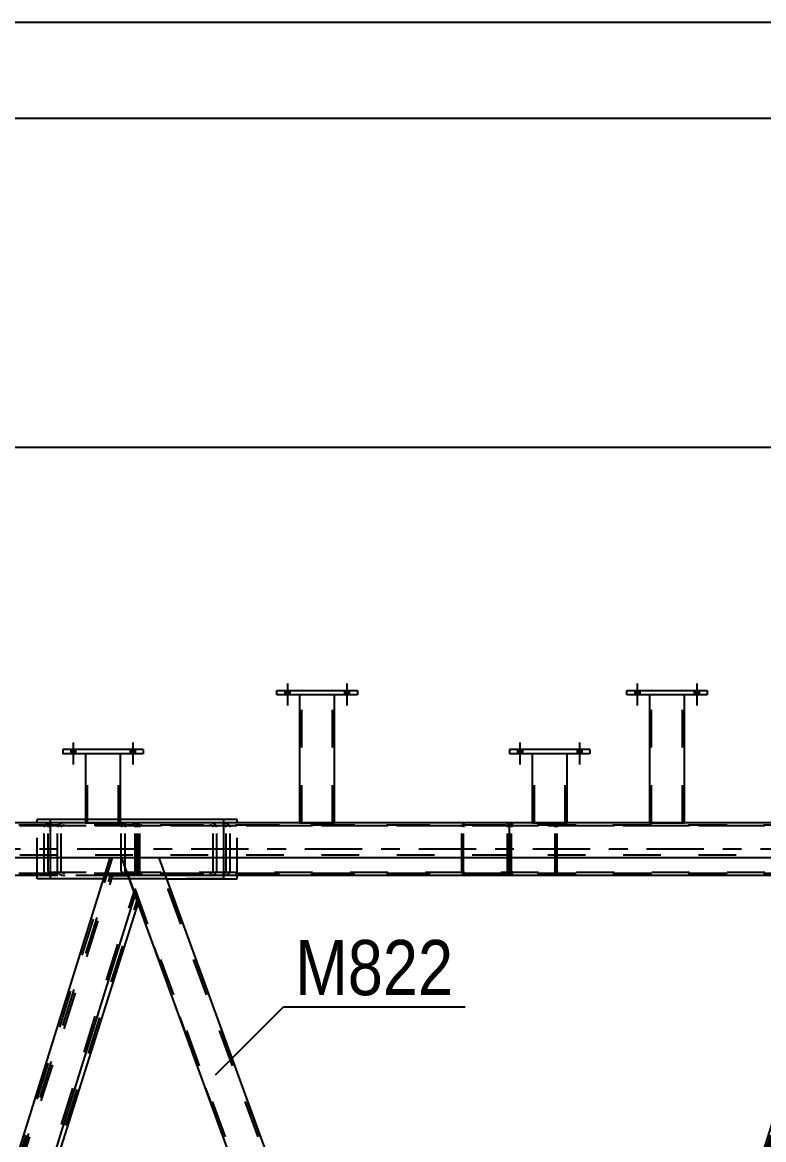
# Model space of a CAD drawing. Header units: millimetres. Extents: x -834 to 355, y -855 to -14.
# Drawn here: x 79.1 to 117.6, y -72.4 to -14.3 of the extents above; entities that cross this region are included whole.
import ezdxf

# ---------------------------------------------------------------- set-up
doc = ezdxf.new("R2010")
doc.units = ezdxf.units.MM
doc.linetypes.add('DXK_LINE_DOT2', pattern=[3.9198, 1.9599, -1.9599])
doc.linetypes.add('DXK_LINE_DOT3', pattern=[5.9187, 2.979, -0.9799, 0.9799, -0.9799])
doc.styles.add('Arial Narrow', font='ARIALN.TTF', dxfattribs={"height": 0.2})

# ---------------------------------------------------------------- blocks, each defined once
blk = doc.blocks.new('Unknown-570384938-1134')
at = {"color": 5, "linetype": 'Continuous'}
for p, q in [((355.046, -14.333), (-833.954, -14.333)), ((350.046, -19.333), (-828.954, -19.333))]:
    blk.add_line(p, q, dxfattribs=at)
blk = doc.blocks.new('Bolt-570384938-10494 - 10424')
at = {"linetype": 'Continuous'}
for points in [[(111.167, -49.036), (110.913, -49.036), (110.913, -49.255), (111.167, -49.255)], [(111.167, -49.036), (110.913, -49.036), (110.913, -49.255), (111.167, -49.255)], [(114.258, -49.036), (114.004, -49.036), (114.004, -49.255), (114.258, -49.255)], [(114.258, -49.036), (114.004, -49.036), (114.004, -49.255), (114.258, -49.255)]]:
    blk.add_hatch(color=1, dxfattribs=at).paths.add_polyline_path(points)
at = {"color": 1, "linetype": 'Continuous'}
for p, q in [((111.04, -48.673), (111.04, -49.818)), ((111.04, -48.673), (111.04, -49.818)), ((114.131, -48.673), (114.131, -49.818)), ((114.131, -48.673), (114.131, -49.818)), ((110.913, -49.036), (110.913, -49.255)), ((110.913, -49.036), (110.913, -49.255)), ((111.167, -49.036), (111.167, -49.255)), ((111.167, -49.036), (111.167, -49.255)), ((114.004, -49.036), (114.004, -49.255)), ((114.004, -49.036), (114.004, -49.255)), ((114.258, -49.036), (114.258, -49.255)), ((114.258, -49.036), (114.258, -49.255))]:
    blk.add_line(p, q, dxfattribs=at)
blk = doc.blocks.new('Part-570384938-11059 - 10424')
at = {"color": 7, "linetype": 'DXK_LINE_DOT2'}
for p, q in [((104.401, -56.128), (104.416, -56.044)), ((104.401, -57.727), (104.401, -56.128)), ((104.416, -56.044), (104.459, -55.973)), ((104.459, -55.973), (104.524, -55.926)), ((104.508, -56.086), (104.5, -56.128)), ((104.5, -58.419), (104.5, -56.128)), ((104.529, -56.051), (104.508, -56.086)), ((104.524, -55.926), (104.599, -55.909)), ((104.562, -56.027), (104.529, -56.051)), ((104.599, -56.019), (104.562, -56.027)), ((123.551, -55.909), (104.599, -55.909)), ((123.551, -56.019), (104.599, -56.019)), ((106.684, -55.909), (106.76, -55.926)), ((106.722, -56.027), (106.684, -56.019)), ((106.754, -56.051), (106.722, -56.027)), ((106.776, -56.086), (106.754, -56.051)), ((106.76, -55.926), (106.824, -55.973)), ((106.783, -56.128), (106.776, -56.086)), ((106.783, -58.419), (106.783, -56.128)), ((106.824, -55.973), (106.867, -56.044)), ((106.867, -56.044), (106.882, -56.128)), ((106.882, -58.419), (106.882, -56.128)), ((119.632, -56.066), (119.609, -56.128)), ((119.609, -58.419), (119.609, -56.128)), ((119.64, -56.044), (119.632, -56.066)), ((119.808, -56.128), (119.823, -56.086)), ((119.808, -58.419), (119.808, -56.128)), ((120.006, -55.909), (119.854, -55.926)), ((119.93, -56.027), (120.006, -56.019)), ((122.927, -56.019), (122.927, -55.909)), ((123.627, -55.926), (123.551, -55.909)), ((123.551, -56.019), (123.589, -56.027)), ((123.589, -56.027), (123.621, -56.051)), ((123.621, -56.051), (123.643, -56.086)), ((123.692, -55.973), (123.627, -55.926)), ((123.643, -56.086), (123.65, -56.128)), ((123.65, -58.419), (123.65, -56.128)), ((123.735, -56.044), (123.692, -55.973)), ((123.75, -56.128), (123.735, -56.044)), ((123.75, -58.419), (123.75, -56.128)), ((104.5, -58.419), (104.508, -58.46)), ((104.508, -58.46), (104.529, -58.496)), ((104.529, -58.496), (104.562, -58.519)), ((104.562, -58.519), (104.599, -58.528)), ((123.551, -58.528), (104.599, -58.528)), ((106.684, -58.528), (106.722, -58.519)), ((106.722, -58.519), (106.754, -58.496)), ((106.754, -58.496), (106.776, -58.46)), ((106.824, -58.573), (106.76, -58.62)), ((106.776, -58.46), (106.783, -58.419)), ((106.867, -58.502), (106.824, -58.573)), ((106.882, -58.419), (106.867, -58.502)), ((119.609, -58.419), (119.64, -58.502)), ((119.823, -58.46), (119.808, -58.419)), ((120.006, -58.528), (119.93, -58.519)), ((122.927, -58.637), (122.927, -58.528)), ((123.589, -58.519), (123.551, -58.528)), ((123.621, -58.496), (123.589, -58.519)), ((123.643, -58.46), (123.621, -58.496)), ((123.627, -58.62), (123.692, -58.573)), ((123.65, -58.419), (123.643, -58.46)), ((123.692, -58.573), (123.735, -58.502)), ((123.735, -58.502), (123.75, -58.419)), ((106.76, -58.62), (106.684, -58.637)), ((123.551, -58.637), (119.246, -58.637)), ((119.854, -58.62), (120.006, -58.637)), ((123.551, -58.637), (123.627, -58.62))]:
    blk.add_line(p, q, dxfattribs=at)
at = {"color": 2, "linetype": 'Continuous'}
for p, q in [((104.401, -58.419), (104.401, -57.727)), ((104.416, -58.502), (104.401, -58.419)), ((104.459, -58.573), (104.416, -58.502)), ((104.524, -58.62), (104.459, -58.573)), ((104.599, -58.637), (104.524, -58.62)), ((119.246, -58.637), (104.599, -58.637))]:
    blk.add_line(p, q, dxfattribs=at)
at = {"color": 7, "linetype": 'DXK_LINE_DOT2'}
for centre, radius, start, end in [((119.916, -56.292), 0.371, 99.5182, 138.06381), ((119.961, -56.21), 0.186, 99.5182, 138.06381), ((119.916, -58.254), 0.371, 221.93623, 260.48184), ((119.961, -58.336), 0.186, 221.93623, 260.48184)]:
    blk.add_arc(centre, radius, start, end, dxfattribs=at)
blk = doc.blocks.new('Bolt-570384938-10467 - 10424')
at = {"linetype": 'Continuous'}
for points in [[(81.856, -52.096), (81.602, -52.096), (81.602, -52.314), (81.856, -52.314)], [(81.856, -52.096), (81.602, -52.096), (81.602, -52.314), (81.856, -52.314)], [(84.947, -52.096), (84.693, -52.096), (84.693, -52.314), (84.947, -52.314)], [(84.947, -52.096), (84.693, -52.096), (84.693, -52.314), (84.947, -52.314)]]:
    blk.add_hatch(color=1, dxfattribs=at).paths.add_polyline_path(points)
at = {"color": 1, "linetype": 'Continuous'}
for p, q in [((81.602, -52.096), (81.602, -52.314)), ((81.602, -52.096), (81.602, -52.314)), ((81.729, -51.732), (81.729, -52.878)), ((81.729, -51.732), (81.729, -52.878)), ((81.856, -52.096), (81.856, -52.314)), ((81.856, -52.096), (81.856, -52.314)), ((84.693, -52.096), (84.693, -52.314)), ((84.693, -52.096), (84.693, -52.314)), ((84.82, -51.732), (84.82, -52.878)), ((84.82, -51.732), (84.82, -52.878)), ((84.947, -52.096), (84.947, -52.314)), ((84.947, -52.096), (84.947, -52.314))]:
    blk.add_line(p, q, dxfattribs=at)
blk = doc.blocks.new('Part-570384938-10489 - 10424')
at = {"color": 7, "linetype": 'DXK_LINE_DOT2'}
for p, q in [((110.495, -49.255), (110.495, -49.036)), ((110.495, -49.036), (114.676, -49.036)), ((114.676, -49.255), (110.495, -49.255)), ((114.676, -49.036), (114.676, -49.255))]:
    blk.add_line(p, q, dxfattribs=at)
blk = doc.blocks.new('Bolt-570384938-10495 - 10424')
at = {"linetype": 'Continuous'}
for points in [[(92.986, -49.036), (92.731, -49.036), (92.731, -49.255), (92.986, -49.255)], [(92.986, -49.036), (92.731, -49.036), (92.731, -49.255), (92.986, -49.255)], [(96.076, -49.036), (95.822, -49.036), (95.822, -49.255), (96.076, -49.255)], [(96.076, -49.036), (95.822, -49.036), (95.822, -49.255), (96.076, -49.255)]]:
    blk.add_hatch(color=1, dxfattribs=at).paths.add_polyline_path(points)
at = {"color": 1, "linetype": 'Continuous'}
for p, q in [((92.858, -48.673), (92.858, -49.818)), ((92.858, -48.673), (92.858, -49.818)), ((95.949, -48.673), (95.949, -49.818)), ((95.949, -48.673), (95.949, -49.818)), ((92.731, -49.036), (92.731, -49.255)), ((92.731, -49.036), (92.731, -49.255)), ((92.986, -49.036), (92.986, -49.255)), ((92.986, -49.036), (92.986, -49.255)), ((95.822, -49.036), (95.822, -49.255)), ((95.822, -49.036), (95.822, -49.255)), ((96.076, -49.036), (96.076, -49.255)), ((96.076, -49.036), (96.076, -49.255))]:
    blk.add_line(p, q, dxfattribs=at)
blk = doc.blocks.new('Bolt-570384938-10496 - 10424')
at = {"linetype": 'Continuous'}
for points in [[(92.986, -49.036), (92.731, -49.036), (92.731, -49.255), (92.986, -49.255)], [(92.986, -49.036), (92.731, -49.036), (92.731, -49.255), (92.986, -49.255)], [(96.076, -49.036), (95.822, -49.036), (95.822, -49.255), (96.076, -49.255)], [(96.076, -49.036), (95.822, -49.036), (95.822, -49.255), (96.076, -49.255)]]:
    blk.add_hatch(color=1, dxfattribs=at).paths.add_polyline_path(points)
at = {"color": 1, "linetype": 'Continuous'}
for p, q in [((92.858, -48.673), (92.858, -49.818)), ((92.858, -48.673), (92.858, -49.818)), ((95.949, -48.673), (95.949, -49.818)), ((95.949, -48.673), (95.949, -49.818)), ((92.731, -49.036), (92.731, -49.255)), ((92.731, -49.036), (92.731, -49.255)), ((92.986, -49.036), (92.986, -49.255)), ((92.986, -49.036), (92.986, -49.255)), ((95.822, -49.036), (95.822, -49.255)), ((95.822, -49.036), (95.822, -49.255)), ((96.076, -49.036), (96.076, -49.255)), ((96.076, -49.036), (96.076, -49.255))]:
    blk.add_line(p, q, dxfattribs=at)
blk = doc.blocks.new('Part-570384938-10514 - 10424')
at = {"color": 2, "linetype": 'Continuous'}
for p, q in [((105.584, -52.314), (105.584, -55.909)), ((107.402, -55.909), (107.402, -52.314))]:
    blk.add_line(p, q, dxfattribs=at)
at = {"color": 7, "linetype": 'DXK_LINE_DOT2'}
for p, q in [((107.402, -52.314), (105.584, -52.314)), ((105.6, -52.314), (105.584, -52.314)), ((105.693, -55.91), (105.693, -52.314)), ((107.293, -55.91), (107.293, -52.314)), ((105.584, -55.909), (105.584, -55.91)), ((105.584, -55.91), (107.402, -55.91)), ((107.402, -55.91), (107.402, -55.909)), ((107.402, -55.909), (107.402, -55.91))]:
    blk.add_line(p, q, dxfattribs=at)
blk = doc.blocks.new('Part-570384938-10517 - 10424')
at = {"color": 2, "linetype": 'Continuous'}
for p, q in [((82.365, -52.314), (82.365, -55.728)), ((84.184, -55.728), (84.184, -52.314))]:
    blk.add_line(p, q, dxfattribs=at)
at = {"color": 7, "linetype": 'DXK_LINE_DOT2'}
for p, q in [((84.184, -52.314), (82.365, -52.314)), ((82.382, -52.314), (82.365, -52.314)), ((82.475, -55.91), (82.475, -52.314)), ((84.075, -55.91), (84.075, -52.314)), ((82.365, -55.728), (82.365, -55.91)), ((82.365, -55.91), (84.184, -55.91)), ((84.184, -55.91), (84.184, -55.728))]:
    blk.add_line(p, q, dxfattribs=at)
blk = doc.blocks.new('Part-570384938-10562 - 10424')
at = {"color": 2, "linetype": 'Continuous'}
for p, q in [((111.676, -49.255), (111.676, -55.911)), ((113.495, -55.911), (113.495, -49.255)), ((111.676, -55.911), (113.495, -55.911))]:
    blk.add_line(p, q, dxfattribs=at)
at = {"color": 7, "linetype": 'DXK_LINE_DOT2'}
for p, q in [((113.495, -49.255), (111.676, -49.255)), ((111.676, -49.255), (111.693, -49.255)), ((111.786, -55.911), (111.786, -49.255)), ((113.386, -55.911), (113.386, -49.255)), ((113.377, -55.911), (113.36, -55.911)), ((113.36, -55.911), (113.377, -55.911)), ((113.377, -55.911), (113.386, -55.911)), ((113.386, -55.911), (113.377, -55.911))]:
    blk.add_line(p, q, dxfattribs=at)
blk = doc.blocks.new('Part-570384938-10565 - 10424')
at = {"color": 2, "linetype": 'Continuous'}
for p, q in [((110.495, -49.255), (110.495, -49.036)), ((110.495, -49.036), (114.676, -49.036)), ((114.676, -49.255), (110.495, -49.255)), ((114.676, -49.036), (114.676, -49.255))]:
    blk.add_line(p, q, dxfattribs=at)
blk = doc.blocks.new('Part-570384938-10586 - 10424')
at = {"color": 7, "linetype": 'DXK_LINE_DOT2'}
for p, q in [((92.313, -49.255), (92.313, -49.036)), ((92.313, -49.036), (96.495, -49.036)), ((96.495, -49.255), (92.313, -49.255)), ((96.495, -49.036), (96.495, -49.255))]:
    blk.add_line(p, q, dxfattribs=at)
blk = doc.blocks.new('Part-570384938-10667 - 10424')
at = {"color": 2, "linetype": 'Continuous'}
for p, q in [((93.495, -49.255), (93.495, -55.911)), ((95.313, -55.911), (95.313, -49.255)), ((93.495, -55.911), (95.313, -55.911))]:
    blk.add_line(p, q, dxfattribs=at)
at = {"color": 7, "linetype": 'DXK_LINE_DOT2'}
for p, q in [((95.313, -49.255), (93.495, -49.255)), ((93.495, -49.255), (93.511, -49.255)), ((93.604, -55.911), (93.604, -49.255)), ((95.204, -55.911), (95.204, -49.255)), ((95.195, -55.911), (95.178, -55.911)), ((95.178, -55.911), (95.195, -55.911)), ((95.195, -55.911), (95.204, -55.911)), ((95.204, -55.911), (95.195, -55.911))]:
    blk.add_line(p, q, dxfattribs=at)
blk = doc.blocks.new('Part-570384938-10670 - 10424')
at = {"color": 2, "linetype": 'Continuous'}
for p, q in [((92.313, -49.255), (92.313, -49.036)), ((92.313, -49.036), (96.495, -49.036)), ((96.495, -49.255), (92.313, -49.255)), ((96.495, -49.036), (96.495, -49.255))]:
    blk.add_line(p, q, dxfattribs=at)
blk = doc.blocks.new('Part-570384938-10673 - 10424')
at = {"color": 7, "linetype": 'DXK_LINE_DOT2'}
for p, q in [((95.313, -49.255), (93.495, -49.255)), ((93.495, -49.255), (93.495, -55.911)), ((93.511, -49.255), (93.495, -49.255)), ((93.604, -55.911), (93.604, -49.255)), ((95.204, -55.911), (95.204, -49.255)), ((95.313, -55.911), (95.313, -49.255)), ((93.495, -55.911), (95.313, -55.911))]:
    blk.add_line(p, q, dxfattribs=at)
blk = doc.blocks.new('Part-570384938-11053 - 10424')
at = {"color": 7, "linetype": 'DXK_LINE_DOT2'}
for p, q in [((65.704, -56.128), (65.719, -56.044)), ((65.704, -57.727), (65.704, -56.128)), ((65.719, -56.044), (65.762, -55.973)), ((65.762, -55.973), (65.826, -55.926)), ((65.81, -56.086), (65.803, -56.128)), ((65.803, -58.419), (65.803, -56.128)), ((65.832, -56.05), (65.81, -56.086)), ((65.826, -55.926), (65.902, -55.909)), ((65.864, -56.027), (65.832, -56.05)), ((65.902, -56.019), (65.864, -56.027)), ((84.854, -55.909), (65.902, -55.909)), ((84.854, -56.019), (65.902, -56.019)), ((67.986, -55.909), (68.062, -55.926)), ((68.024, -56.027), (67.986, -56.019)), ((68.057, -56.05), (68.024, -56.027)), ((68.078, -56.086), (68.057, -56.05)), ((68.062, -55.926), (68.127, -55.973)), ((68.086, -56.128), (68.078, -56.086)), ((68.086, -58.419), (68.086, -56.128)), ((68.127, -55.973), (68.17, -56.044)), ((68.17, -56.044), (68.185, -56.128)), ((68.185, -58.419), (68.185, -56.128)), ((80.942, -56.044), (80.912, -56.128)), ((80.912, -58.419), (80.912, -56.128)), ((81.111, -56.128), (81.126, -56.086)), ((81.111, -58.419), (81.111, -56.128)), ((81.309, -55.909), (81.157, -55.926)), ((81.233, -56.027), (81.309, -56.019)), ((84.23, -56.019), (84.23, -55.909)), ((84.93, -55.926), (84.854, -55.909)), ((84.854, -56.019), (84.892, -56.027)), ((84.892, -56.027), (84.924, -56.05)), ((84.924, -56.05), (84.945, -56.086)), ((84.994, -55.973), (84.93, -55.926)), ((84.945, -56.086), (84.953, -56.128)), ((84.953, -58.419), (84.953, -56.128)), ((85.037, -56.044), (84.994, -55.973)), ((85.052, -56.128), (85.037, -56.044)), ((85.052, -58.419), (85.052, -56.128)), ((65.803, -58.419), (65.81, -58.46)), ((65.81, -58.46), (65.832, -58.496)), ((65.832, -58.496), (65.864, -58.519)), ((65.864, -58.519), (65.902, -58.528)), ((84.854, -58.528), (65.902, -58.528)), ((67.986, -58.528), (68.024, -58.519)), ((68.024, -58.519), (68.057, -58.496)), ((68.057, -58.496), (68.078, -58.46)), ((68.127, -58.573), (68.062, -58.62)), ((68.078, -58.46), (68.086, -58.419)), ((68.17, -58.502), (68.127, -58.573)), ((68.185, -58.419), (68.17, -58.502)), ((80.912, -58.419), (80.942, -58.502)), ((81.126, -58.46), (81.111, -58.419)), ((81.309, -58.528), (81.233, -58.519)), ((84.23, -58.637), (84.23, -58.528)), ((84.892, -58.519), (84.854, -58.528)), ((84.924, -58.496), (84.892, -58.519)), ((84.945, -58.46), (84.924, -58.496)), ((84.93, -58.62), (84.994, -58.573)), ((84.953, -58.419), (84.945, -58.46)), ((84.994, -58.573), (85.037, -58.502)), ((85.037, -58.502), (85.052, -58.419)), ((68.062, -58.62), (67.986, -58.637)), ((84.854, -58.637), (80.548, -58.637)), ((81.157, -58.62), (81.309, -58.637)), ((84.854, -58.637), (84.93, -58.62))]:
    blk.add_line(p, q, dxfattribs=at)
at = {"color": 2, "linetype": 'Continuous'}
for p, q in [((65.704, -58.419), (65.704, -57.727)), ((65.719, -58.502), (65.704, -58.419)), ((65.762, -58.573), (65.719, -58.502)), ((65.826, -58.62), (65.762, -58.573)), ((65.902, -58.637), (65.826, -58.62)), ((80.548, -58.637), (65.902, -58.637))]:
    blk.add_line(p, q, dxfattribs=at)
at = {"color": 7, "linetype": 'DXK_LINE_DOT2'}
for centre, radius, start, end in [((81.219, -56.292), 0.371, 99.5182, 138.0638), ((81.264, -56.21), 0.186, 99.5182, 138.0638), ((81.219, -58.254), 0.371, 221.93623, 260.48184), ((81.264, -58.336), 0.186, 221.93623, 260.48184)]:
    blk.add_arc(centre, radius, start, end, dxfattribs=at)
blk = doc.blocks.new('Part-570384938-10732 - 10424')
at = {"color": 2, "linetype": 'Continuous'}
for p, q in [((84.268, -57.727), (84.25, -57.727)), ((86.042, -57.727), (84.268, -57.727)), ((86.185, -57.727), (86.042, -57.727)), ((86.185, -57.727), (105.666, -111.25)), ((104.269, -112.727), (84.953, -59.659))]:
    blk.add_line(p, q, dxfattribs=at)
at = {"color": 7, "linetype": 'DXK_LINE_DOT2'}
for p, q in [((84.953, -59.659), (84.25, -57.727)), ((104.385, -112.727), (84.366, -57.727)), ((106.087, -112.727), (86.069, -57.727)), ((86.167, -57.727), (86.117, -57.727)), ((86.185, -57.727), (86.167, -57.727)), ((106.203, -112.727), (105.666, -111.25)), ((104.269, -112.727), (106.203, -112.727)), ((104.269, -112.727), (104.286, -112.727))]:
    blk.add_line(p, q, dxfattribs=at)
blk = doc.blocks.new('Part-570384938-10749 - 10424')
at = {"color": 7, "linetype": 'DXK_LINE_DOT2'}
for p, q in [((66.976, -111.271), (83.666, -58.637)), ((67.037, -111.439), (83.781, -58.637)), ((83.666, -58.637), (84.581, -58.637)), ((84.581, -58.637), (85.112, -60.094)), ((68.307, -112.728), (85.05, -59.926)), ((67.506, -112.728), (66.976, -111.271)), ((68.421, -112.728), (68.479, -112.546)), ((68.421, -112.728), (67.506, -112.728))]:
    blk.add_line(p, q, dxfattribs=at)
at = {"color": 2, "linetype": 'Continuous'}
blk.add_line((68.479, -112.546), (85.112, -60.094), dxfattribs=at)
blk = doc.blocks.new('Part-570384938-10750 - 10424')
at = {"color": 7, "linetype": 'DXK_LINE_DOT2'}
for p, q in [((105.673, -111.271), (122.364, -58.637)), ((105.734, -111.439), (122.478, -58.637)), ((122.364, -58.637), (123.279, -58.637)), ((123.279, -58.637), (123.809, -60.094)), ((107.004, -112.728), (123.748, -59.926)), ((106.204, -112.728), (105.673, -111.271)), ((107.119, -112.728), (107.176, -112.546)), ((107.119, -112.728), (106.204, -112.728))]:
    blk.add_line(p, q, dxfattribs=at)
at = {"color": 2, "linetype": 'Continuous'}
blk.add_line((107.176, -112.546), (123.809, -60.094), dxfattribs=at)
blk = doc.blocks.new('Part-570384938-10803 - 10424')
at = {"color": 2, "linetype": 'Continuous'}
for p, q in [((66.968, -111.25), (83.651, -57.727)), ((84.25, -57.727), (83.651, -57.727)), ((84.83, -59.321), (84.25, -57.727)), ((68.412, -112.727), (84.953, -59.659)), ((84.953, -59.659), (84.83, -59.321)), ((67.506, -112.726), (66.968, -111.25)), ((67.506, -112.726), (68.184, -112.727)), ((68.395, -112.727), (68.184, -112.727)), ((68.412, -112.727), (68.395, -112.727))]:
    blk.add_line(p, q, dxfattribs=at)
at = {"color": 7, "linetype": 'DXK_LINE_DOT2'}
for p, q in [((67.03, -111.419), (83.765, -57.727)), ((83.651, -57.727), (83.668, -57.727)), ((68.298, -112.727), (84.892, -59.49)), ((84.953, -59.659), (84.877, -59.451)), ((68.184, -112.727), (68.345, -112.727))]:
    blk.add_line(p, q, dxfattribs=at)
blk = doc.blocks.new('Part-570384938-10826 - 10424')
at = {"color": 2, "linetype": 'Continuous'}
for p, q in [((105.666, -111.25), (122.348, -57.727)), ((122.948, -57.727), (122.348, -57.727)), ((123.528, -59.321), (122.948, -57.727)), ((107.11, -112.727), (123.651, -59.659)), ((123.651, -59.659), (123.528, -59.321)), ((106.203, -112.727), (105.666, -111.25))]:
    blk.add_line(p, q, dxfattribs=at)
at = {"color": 7, "linetype": 'DXK_LINE_DOT2'}
for p, q in [((105.727, -111.419), (122.463, -57.727)), ((122.366, -57.727), (122.348, -57.727)), ((106.995, -112.727), (123.589, -59.49)), ((123.651, -59.659), (123.575, -59.451)), ((107.11, -112.727), (106.203, -112.727))]:
    blk.add_line(p, q, dxfattribs=at)
blk = doc.blocks.new('Part-570384938-10880 - 10424')
at = {"color": 7, "linetype": 'DXK_LINE_DOT2'}
for p, q in [((304.34, -56.055), (-21.747, -56.055)), ((304.34, -55.909), (2.586, -55.909)), ((95.313, -55.909), (93.495, -55.909)), ((113.495, -55.909), (111.676, -55.909)), ((304.34, -57.582), (-21.747, -57.582)), ((304.34, -57.727), (6.855, -57.727)), ((86.185, -57.727), (83.651, -57.727))]:
    blk.add_line(p, q, dxfattribs=at)
at = {"color": 2, "linetype": 'Continuous'}
for p, q in [((93.495, -55.909), (77.131, -55.909)), ((111.676, -55.909), (95.313, -55.909)), ((129.858, -55.909), (113.495, -55.909)), ((83.651, -57.727), (47.488, -57.727)), ((122.348, -57.727), (86.185, -57.727))]:
    blk.add_line(p, q, dxfattribs=at)
blk = doc.blocks.new('Part-570384938-11056 - 10424')
at = {"color": 7, "linetype": 'DXK_LINE_DOT2'}
for p, q in [((45.563, -56.044), (45.532, -56.128)), ((45.532, -58.419), (45.532, -56.128)), ((45.731, -56.128), (45.746, -56.086)), ((45.731, -58.419), (45.731, -56.128)), ((45.929, -55.909), (45.778, -55.926)), ((45.854, -56.027), (45.929, -56.019)), ((84.787, -55.909), (45.929, -55.909)), ((84.787, -56.019), (45.929, -56.019)), ((50.25, -55.926), (50.098, -55.909)), ((50.098, -56.019), (50.174, -56.027)), ((50.282, -56.086), (50.297, -56.128)), ((50.297, -58.419), (50.297, -56.128)), ((50.495, -56.128), (50.465, -56.044)), ((50.495, -58.419), (50.495, -56.128)), ((80.221, -56.128), (80.252, -56.044)), ((80.221, -58.419), (80.221, -56.128)), ((80.435, -56.086), (80.42, -56.128)), ((80.42, -58.419), (80.42, -56.128)), ((80.467, -55.926), (80.618, -55.909)), ((80.618, -56.019), (80.542, -56.027)), ((84.787, -55.909), (84.939, -55.926)), ((84.863, -56.027), (84.787, -56.019)), ((84.986, -56.128), (84.971, -56.086)), ((84.986, -58.419), (84.986, -56.128)), ((85.154, -56.044), (85.184, -56.128)), ((85.184, -58.419), (85.184, -56.128)), ((45.532, -58.419), (45.563, -58.502)), ((45.746, -58.46), (45.731, -58.419)), ((45.929, -58.528), (45.854, -58.519)), ((84.787, -58.528), (45.929, -58.528)), ((50.174, -58.519), (50.098, -58.528)), ((50.297, -58.419), (50.282, -58.46)), ((50.465, -58.502), (50.495, -58.419)), ((80.252, -58.502), (80.221, -58.419)), ((80.42, -58.419), (80.435, -58.46)), ((80.542, -58.519), (80.618, -58.528)), ((84.787, -58.528), (84.863, -58.519)), ((84.971, -58.46), (84.986, -58.419)), ((85.184, -58.419), (85.154, -58.502)), ((45.778, -58.62), (45.929, -58.637)), ((50.859, -58.637), (45.929, -58.637)), ((50.098, -58.637), (50.25, -58.62)), ((84.787, -58.637), (65.902, -58.637)), ((80.618, -58.637), (80.467, -58.62)), ((84.939, -58.62), (84.787, -58.637))]:
    blk.add_line(p, q, dxfattribs=at)
at = {"color": 2, "linetype": 'Continuous'}
blk.add_line((65.902, -58.637), (50.859, -58.637), dxfattribs=at)
at = {"color": 7, "linetype": 'DXK_LINE_DOT2'}
for centre, radius, start, end in [((45.839, -56.292), 0.371, 99.5182, 138.0638), ((45.884, -56.21), 0.186, 99.5182, 138.0638), ((50.143, -56.21), 0.186, 41.93623, 80.48184), ((50.189, -56.292), 0.371, 41.93623, 80.48184), ((80.528, -56.292), 0.371, 99.5182, 138.0638), ((80.573, -56.21), 0.186, 99.5182, 138.0638), ((84.832, -56.21), 0.186, 41.93623, 80.48184), ((84.878, -56.292), 0.371, 41.93623, 80.48184), ((45.839, -58.254), 0.371, 221.93623, 260.48184), ((45.884, -58.336), 0.186, 221.93623, 260.48184), ((50.143, -58.336), 0.186, 279.5182, 318.0638), ((50.189, -58.254), 0.371, 279.5182, 318.0638), ((80.528, -58.254), 0.371, 221.93623, 260.48184), ((80.573, -58.336), 0.186, 221.93623, 260.48184), ((84.832, -58.336), 0.186, 279.5182, 318.0638), ((84.878, -58.254), 0.371, 279.5182, 318.0638)]:
    blk.add_arc(centre, radius, start, end, dxfattribs=at)
blk = doc.blocks.new('Bolt-570384938-10951 - 10424')
at = {"linetype": 'Continuous'}
for points in [[(105.075, -52.096), (104.82, -52.096), (104.82, -52.314), (105.075, -52.314)], [(105.075, -52.096), (104.82, -52.096), (104.82, -52.314), (105.075, -52.314)], [(108.166, -52.096), (107.911, -52.096), (107.911, -52.314), (108.166, -52.314)], [(108.166, -52.096), (107.911, -52.096), (107.911, -52.314), (108.166, -52.314)]]:
    blk.add_hatch(color=1, dxfattribs=at).paths.add_polyline_path(points)
at = {"color": 1, "linetype": 'Continuous'}
for p, q in [((104.82, -52.096), (104.82, -52.314)), ((104.82, -52.096), (104.82, -52.314)), ((104.948, -51.732), (104.948, -52.878)), ((104.948, -51.732), (104.948, -52.878)), ((105.075, -52.096), (105.075, -52.314)), ((105.075, -52.096), (105.075, -52.314)), ((107.911, -52.096), (107.911, -52.314)), ((107.911, -52.096), (107.911, -52.314)), ((108.038, -51.732), (108.038, -52.878)), ((108.038, -51.732), (108.038, -52.878)), ((108.166, -52.096), (108.166, -52.314)), ((108.166, -52.096), (108.166, -52.314))]:
    blk.add_line(p, q, dxfattribs=at)
blk = doc.blocks.new('Bolt-570384938-10963 - 10424')
at = {"linetype": 'Continuous'}
for points in [[(111.167, -49.036), (110.913, -49.036), (110.913, -49.255), (111.167, -49.255)], [(111.167, -49.036), (110.913, -49.036), (110.913, -49.255), (111.167, -49.255)], [(114.258, -49.036), (114.004, -49.036), (114.004, -49.255), (114.258, -49.255)], [(114.258, -49.036), (114.004, -49.036), (114.004, -49.255), (114.258, -49.255)]]:
    blk.add_hatch(color=1, dxfattribs=at).paths.add_polyline_path(points)
at = {"color": 1, "linetype": 'Continuous'}
for p, q in [((111.04, -48.673), (111.04, -49.818)), ((111.04, -48.673), (111.04, -49.818)), ((114.131, -48.673), (114.131, -49.818)), ((114.131, -48.673), (114.131, -49.818)), ((110.913, -49.036), (110.913, -49.255)), ((110.913, -49.036), (110.913, -49.255)), ((111.167, -49.036), (111.167, -49.255)), ((111.167, -49.036), (111.167, -49.255)), ((114.004, -49.036), (114.004, -49.255)), ((114.004, -49.036), (114.004, -49.255)), ((114.258, -49.036), (114.258, -49.255)), ((114.258, -49.036), (114.258, -49.255))]:
    blk.add_line(p, q, dxfattribs=at)
blk = doc.blocks.new('Part-570384938-11062 - 10424')
at = {"color": 7, "linetype": 'DXK_LINE_DOT2'}
for p, q in [((84.26, -56.044), (84.23, -56.128)), ((84.23, -58.419), (84.23, -56.128)), ((84.428, -56.128), (84.443, -56.086)), ((84.428, -58.419), (84.428, -56.128)), ((84.627, -55.909), (84.475, -55.926)), ((84.551, -56.027), (84.627, -56.019)), ((123.485, -55.909), (84.627, -55.909)), ((123.485, -56.019), (84.627, -56.019)), ((88.947, -55.926), (88.796, -55.909)), ((88.796, -56.019), (88.872, -56.027)), ((88.979, -56.086), (88.994, -56.128)), ((88.994, -58.419), (88.994, -56.128)), ((89.193, -56.128), (89.162, -56.044)), ((89.193, -58.419), (89.193, -56.128)), ((118.919, -56.128), (118.949, -56.044)), ((118.919, -58.419), (118.919, -56.128)), ((119.132, -56.086), (119.117, -56.128)), ((119.117, -58.419), (119.117, -56.128)), ((119.164, -55.926), (119.316, -55.909)), ((119.316, -56.019), (119.24, -56.027)), ((123.485, -55.909), (123.636, -55.926)), ((123.56, -56.027), (123.485, -56.019)), ((123.683, -56.128), (123.668, -56.086)), ((123.683, -58.419), (123.683, -56.128)), ((123.851, -56.044), (123.854, -56.051)), ((123.854, -56.051), (123.882, -56.128)), ((123.882, -58.419), (123.882, -56.128)), ((84.23, -58.419), (84.26, -58.502)), ((84.443, -58.46), (84.428, -58.419)), ((84.627, -58.528), (84.551, -58.519)), ((123.485, -58.528), (84.627, -58.528)), ((88.872, -58.519), (88.796, -58.528)), ((88.994, -58.419), (88.979, -58.46)), ((89.162, -58.502), (89.193, -58.419)), ((118.949, -58.502), (118.919, -58.419)), ((119.117, -58.419), (119.132, -58.46)), ((119.24, -58.519), (119.316, -58.528)), ((123.485, -58.528), (123.56, -58.519)), ((123.668, -58.46), (123.683, -58.419)), ((123.874, -58.438), (123.851, -58.502)), ((123.882, -58.419), (123.874, -58.438)), ((84.475, -58.62), (84.627, -58.637)), ((89.556, -58.637), (84.627, -58.637)), ((88.796, -58.637), (88.947, -58.62)), ((123.485, -58.637), (104.599, -58.637)), ((119.316, -58.637), (119.164, -58.62)), ((123.636, -58.62), (123.485, -58.637))]:
    blk.add_line(p, q, dxfattribs=at)
at = {"color": 2, "linetype": 'Continuous'}
blk.add_line((104.599, -58.637), (89.556, -58.637), dxfattribs=at)
at = {"color": 7, "linetype": 'DXK_LINE_DOT2'}
for centre, radius, start, end in [((84.536, -56.292), 0.371, 99.5182, 138.0638), ((84.582, -56.21), 0.186, 99.5182, 138.0638), ((88.841, -56.21), 0.186, 41.93623, 80.48184), ((88.886, -56.292), 0.371, 41.93623, 80.48184), ((119.225, -56.292), 0.371, 99.5182, 138.0638), ((119.271, -56.21), 0.186, 99.5182, 138.0638), ((123.53, -56.21), 0.186, 41.93623, 80.48184), ((123.575, -56.292), 0.371, 41.93623, 80.48184), ((84.536, -58.254), 0.371, 221.93623, 260.48184), ((84.582, -58.336), 0.186, 221.93623, 260.48184), ((88.841, -58.336), 0.186, 279.5182, 318.0638), ((88.886, -58.254), 0.371, 279.5182, 318.0638), ((119.225, -58.254), 0.371, 221.93623, 260.48184), ((119.271, -58.336), 0.186, 221.93623, 260.48184), ((123.53, -58.336), 0.186, 279.5182, 318.0638), ((123.575, -58.254), 0.371, 279.5182, 318.0638)]:
    blk.add_arc(centre, radius, start, end, dxfattribs=at)
blk = doc.blocks.new('Part-570384938-11072 - 10424')
at = {"color": 7, "linetype": 'DXK_LINE_DOT2'}
for p, q in [((86.516, -58.637), (84.581, -58.637)), ((84.581, -58.637), (104.269, -112.728)), ((104.385, -112.728), (84.697, -58.637)), ((106.087, -112.728), (86.4, -58.637)), ((106.204, -112.728), (86.516, -58.637)), ((104.269, -112.728), (106.204, -112.728)), ((104.286, -112.728), (104.269, -112.728))]:
    blk.add_line(p, q, dxfattribs=at)
blk = doc.blocks.new('Part-570384938-11139 - 10424')
at = {"color": 7, "linetype": 'DXK_LINE_DOT2'}
for p, q in [((297.987, -55.909), (-20.517, -55.91)), ((297.987, -56.055), (-20.517, -56.055)), ((297.987, -58.491), (-20.517, -58.491)), ((283.734, -58.637), (2.463, -58.637))]:
    blk.add_line(p, q, dxfattribs=at)
at = {"color": 7, "linetype": 'DXK_LINE_DOT3'}
blk.add_line((297.987, -57.273), (-20.517, -57.273), dxfattribs=at)
blk = doc.blocks.new('Part-570384938-11163 - 10424')
at = {"color": 2, "linetype": 'Continuous'}
for p, q in [((80.548, -55.728), (79.858, -55.728)), ((79.858, -55.909), (79.858, -55.728)), ((90.247, -55.728), (89.556, -55.728)), ((90.247, -55.909), (90.247, -55.728)), ((79.858, -58.819), (79.858, -58.637)), ((80.548, -58.819), (79.858, -58.819)), ((89.556, -58.819), (90.247, -58.819)), ((90.247, -58.819), (90.247, -58.637))]:
    blk.add_line(p, q, dxfattribs=at)
at = {"color": 7, "linetype": 'DXK_LINE_DOT2'}
for p, q in [((79.858, -58.637), (79.858, -55.909)), ((89.556, -55.728), (80.548, -55.728)), ((90.247, -58.637), (90.247, -55.909)), ((89.556, -58.819), (80.548, -58.819))]:
    blk.add_line(p, q, dxfattribs=at)
blk = doc.blocks.new('Part-570384938-11206 - 10424')
at = {"color": 7, "linetype": 'DXK_LINE_DOT2'}
for p, q in [((85.052, -56.128), (85.067, -56.044)), ((85.052, -58.419), (85.052, -56.128)), ((85.067, -56.044), (85.11, -55.973)), ((85.11, -55.973), (85.175, -55.926)), ((85.159, -56.086), (85.152, -56.128)), ((85.152, -58.419), (85.152, -56.128)), ((85.177, -56.051), (85.159, -56.086)), ((85.175, -55.926), (85.184, -55.924)), ((85.241, -56.027), (85.177, -56.051)), ((85.177, -58.496), (85.177, -56.051)), ((85.317, -55.909), (85.184, -55.924)), ((85.184, -58.622), (85.184, -55.924)), ((85.317, -56.019), (85.241, -56.027)), ((104.202, -55.909), (85.317, -55.909)), ((104.202, -56.019), (85.317, -56.019)), ((89.486, -55.909), (89.638, -55.926)), ((89.562, -56.027), (89.486, -56.019)), ((89.685, -56.128), (89.67, -56.086)), ((89.685, -58.419), (89.685, -56.128)), ((89.853, -56.044), (89.883, -56.128)), ((89.883, -58.419), (89.883, -56.128)), ((101.935, -56.044), (101.92, -56.128)), ((101.92, -58.419), (101.92, -56.128)), ((101.978, -55.973), (101.935, -56.044)), ((102.042, -55.926), (101.978, -55.973)), ((102.019, -56.128), (102.026, -56.086)), ((102.019, -58.419), (102.019, -56.128)), ((102.026, -56.086), (102.048, -56.051)), ((102.118, -55.909), (102.042, -55.926)), ((102.048, -56.051), (102.08, -56.027)), ((102.08, -56.027), (102.118, -56.019)), ((104.278, -55.926), (104.202, -55.909)), ((104.202, -56.019), (104.24, -56.027)), ((104.24, -56.027), (104.273, -56.051)), ((104.273, -56.051), (104.294, -56.086)), ((104.343, -55.973), (104.278, -55.926)), ((104.294, -56.086), (104.302, -56.128)), ((104.302, -58.419), (104.302, -56.128)), ((104.386, -56.044), (104.343, -55.973)), ((104.401, -56.128), (104.386, -56.044)), ((104.401, -58.419), (104.401, -56.128)), ((85.067, -58.502), (85.052, -58.419)), ((85.11, -58.573), (85.067, -58.502)), ((85.175, -58.62), (85.11, -58.573)), ((85.152, -58.419), (85.159, -58.46)), ((85.159, -58.46), (85.177, -58.496)), ((85.177, -58.496), (85.241, -58.519)), ((85.241, -58.519), (85.317, -58.528)), ((104.202, -58.528), (85.317, -58.528)), ((89.486, -58.528), (89.562, -58.519)), ((89.67, -58.46), (89.685, -58.419)), ((89.883, -58.419), (89.853, -58.502)), ((101.92, -58.419), (101.935, -58.502)), ((101.935, -58.502), (101.978, -58.573)), ((101.978, -58.573), (102.042, -58.62)), ((102.026, -58.46), (102.019, -58.419)), ((102.048, -58.496), (102.026, -58.46)), ((102.08, -58.519), (102.048, -58.496)), ((102.118, -58.528), (102.08, -58.519)), ((104.24, -58.519), (104.202, -58.528)), ((104.273, -58.496), (104.24, -58.519)), ((104.294, -58.46), (104.273, -58.496)), ((104.278, -58.62), (104.343, -58.573)), ((104.302, -58.419), (104.294, -58.46)), ((104.343, -58.573), (104.386, -58.502)), ((104.386, -58.502), (104.401, -58.419)), ((85.184, -58.622), (85.175, -58.62)), ((85.317, -58.637), (85.184, -58.622)), ((104.202, -58.637), (85.317, -58.637)), ((89.638, -58.62), (89.486, -58.637)), ((102.042, -58.62), (102.118, -58.637)), ((104.202, -58.637), (104.278, -58.62))]:
    blk.add_line(p, q, dxfattribs=at)
for centre, radius, start, end in [((89.531, -56.21), 0.186, 41.93623, 80.48184), ((89.577, -56.292), 0.371, 41.93623, 80.48184), ((89.531, -58.336), 0.186, 279.5182, 318.0638), ((89.577, -58.254), 0.371, 279.5182, 318.0638)]:
    blk.add_arc(centre, radius, start, end, dxfattribs=at)
blk = doc.blocks.new('Part-570384938-11215 - 10424')
at = {"color": 2, "linetype": 'Continuous'}
for p, q in [((108.584, -52.096), (104.402, -52.096)), ((104.402, -52.096), (104.402, -52.314)), ((108.584, -52.096), (108.584, -52.314)), ((108.584, -52.314), (104.402, -52.314))]:
    blk.add_line(p, q, dxfattribs=at)
blk = doc.blocks.new('Part-570384938-11239 - 10424')
at = {"color": 2, "linetype": 'Continuous'}
for p, q in [((89.556, -55.728), (80.548, -55.728)), ((80.548, -55.909), (80.548, -55.728)), ((89.556, -55.909), (89.556, -55.728)), ((80.548, -58.819), (80.548, -57.727)), ((89.556, -58.819), (89.556, -57.727)), ((83.311, -58.819), (80.548, -58.819)), ((86.582, -58.819), (89.556, -58.819))]:
    blk.add_line(p, q, dxfattribs=at)
at = {"color": 7, "linetype": 'DXK_LINE_DOT2'}
for p, q in [((80.548, -57.727), (80.548, -55.909)), ((89.556, -57.727), (89.556, -55.909)), ((86.582, -58.819), (83.311, -58.819))]:
    blk.add_line(p, q, dxfattribs=at)
blk = doc.blocks.new('Part-570384938-11248 - 10424')
at = {"color": 2, "linetype": 'Continuous'}
for p, q in [((85.365, -52.096), (81.184, -52.096)), ((81.184, -52.096), (81.184, -52.314)), ((85.365, -52.096), (85.365, -52.314)), ((85.365, -52.314), (81.184, -52.314))]:
    blk.add_line(p, q, dxfattribs=at)
blk = doc.blocks.new('Part-570384938-11432 - 10424')
at = {"color": 7, "linetype": 'DXK_LINE_DOT2'}
for p, q in [((113.495, -49.255), (111.676, -49.255)), ((111.676, -49.255), (111.676, -55.911)), ((111.693, -49.255), (111.676, -49.255)), ((111.786, -55.911), (111.786, -49.255)), ((113.386, -55.911), (113.386, -49.255)), ((113.495, -55.911), (113.495, -49.255)), ((111.676, -55.911), (113.495, -55.911))]:
    blk.add_line(p, q, dxfattribs=at)
blk = doc.blocks.new('StraightDimension-570384938-47967 - 10424')
at = {"color": 7, "linetype": 'Continuous'}
blk.add_line((-21.747, -36.388), (326.778, -36.388), dxfattribs=at)
blk = doc.blocks.new('Mark-570384938-10728 - 10424')
at = {"color": 30, "linetype": 'Continuous'}
for p, q in [((89.131, -68.989), (92.666, -65.453)), ((92.666, -65.453), (102.09, -65.453))]:
    blk.add_line(p, q, dxfattribs=at)
at = {"color": 0}
blk.add_wipeout([(101.49, -64.853), (101.49, -61.853), (93.266, -61.853), (93.266, -64.853)], dxfattribs=at)
blk.add_wipeout([(101.49, -64.853), (101.49, -61.853), (93.266, -61.853), (93.266, -64.853)], dxfattribs=at)
at = {"color": 3, "style": 'Arial Narrow'}
blk.add_text('M822', height=2.8633, dxfattribs=at).set_placement((93.266, -64.853))

msp = doc.modelspace()

# ---------------------------------------------------------------- block references
for name in ['Unknown-570384938-1134', 'Bolt-570384938-10495 - 10424', 'Bolt-570384938-10496 - 10424', 'Bolt-570384938-10494 - 10424', 'Bolt-570384938-10963 - 10424', 'Part-570384938-10586 - 10424', 'Part-570384938-10670 - 10424', 'Part-570384938-10667 - 10424', 'Part-570384938-10673 - 10424', 'Part-570384938-10489 - 10424', 'Part-570384938-10565 - 10424', 'Part-570384938-10562 - 10424', 'Part-570384938-11432 - 10424', 'Part-570384938-11248 - 10424', 'Bolt-570384938-10467 - 10424', 'Part-570384938-11215 - 10424', 'Bolt-570384938-10951 - 10424', 'Part-570384938-10517 - 10424', 'Part-570384938-10514 - 10424', 'Part-570384938-10880 - 10424', 'Part-570384938-11139 - 10424', 'Part-570384938-11056 - 10424', 'Part-570384938-11053 - 10424', 'Part-570384938-11163 - 10424', 'Part-570384938-11239 - 10424', 'Part-570384938-11062 - 10424', 'Part-570384938-11206 - 10424', 'Part-570384938-11059 - 10424', 'Part-570384938-10803 - 10424', 'Part-570384938-10732 - 10424', 'Part-570384938-10826 - 10424', 'Part-570384938-10749 - 10424', 'Part-570384938-11072 - 10424', 'Part-570384938-10750 - 10424']:
    msp.add_blockref(name, (0, 0))

# ---------------------------------------------------------------- next in the draw order: block references
msp.add_blockref('StraightDimension-570384938-47967 - 10424', (0, 0))

# ---------------------------------------------------------------- next in the draw order: block references
msp.add_blockref('Mark-570384938-10728 - 10424', (0, 0))

doc.saveas('drawing.dxf')
